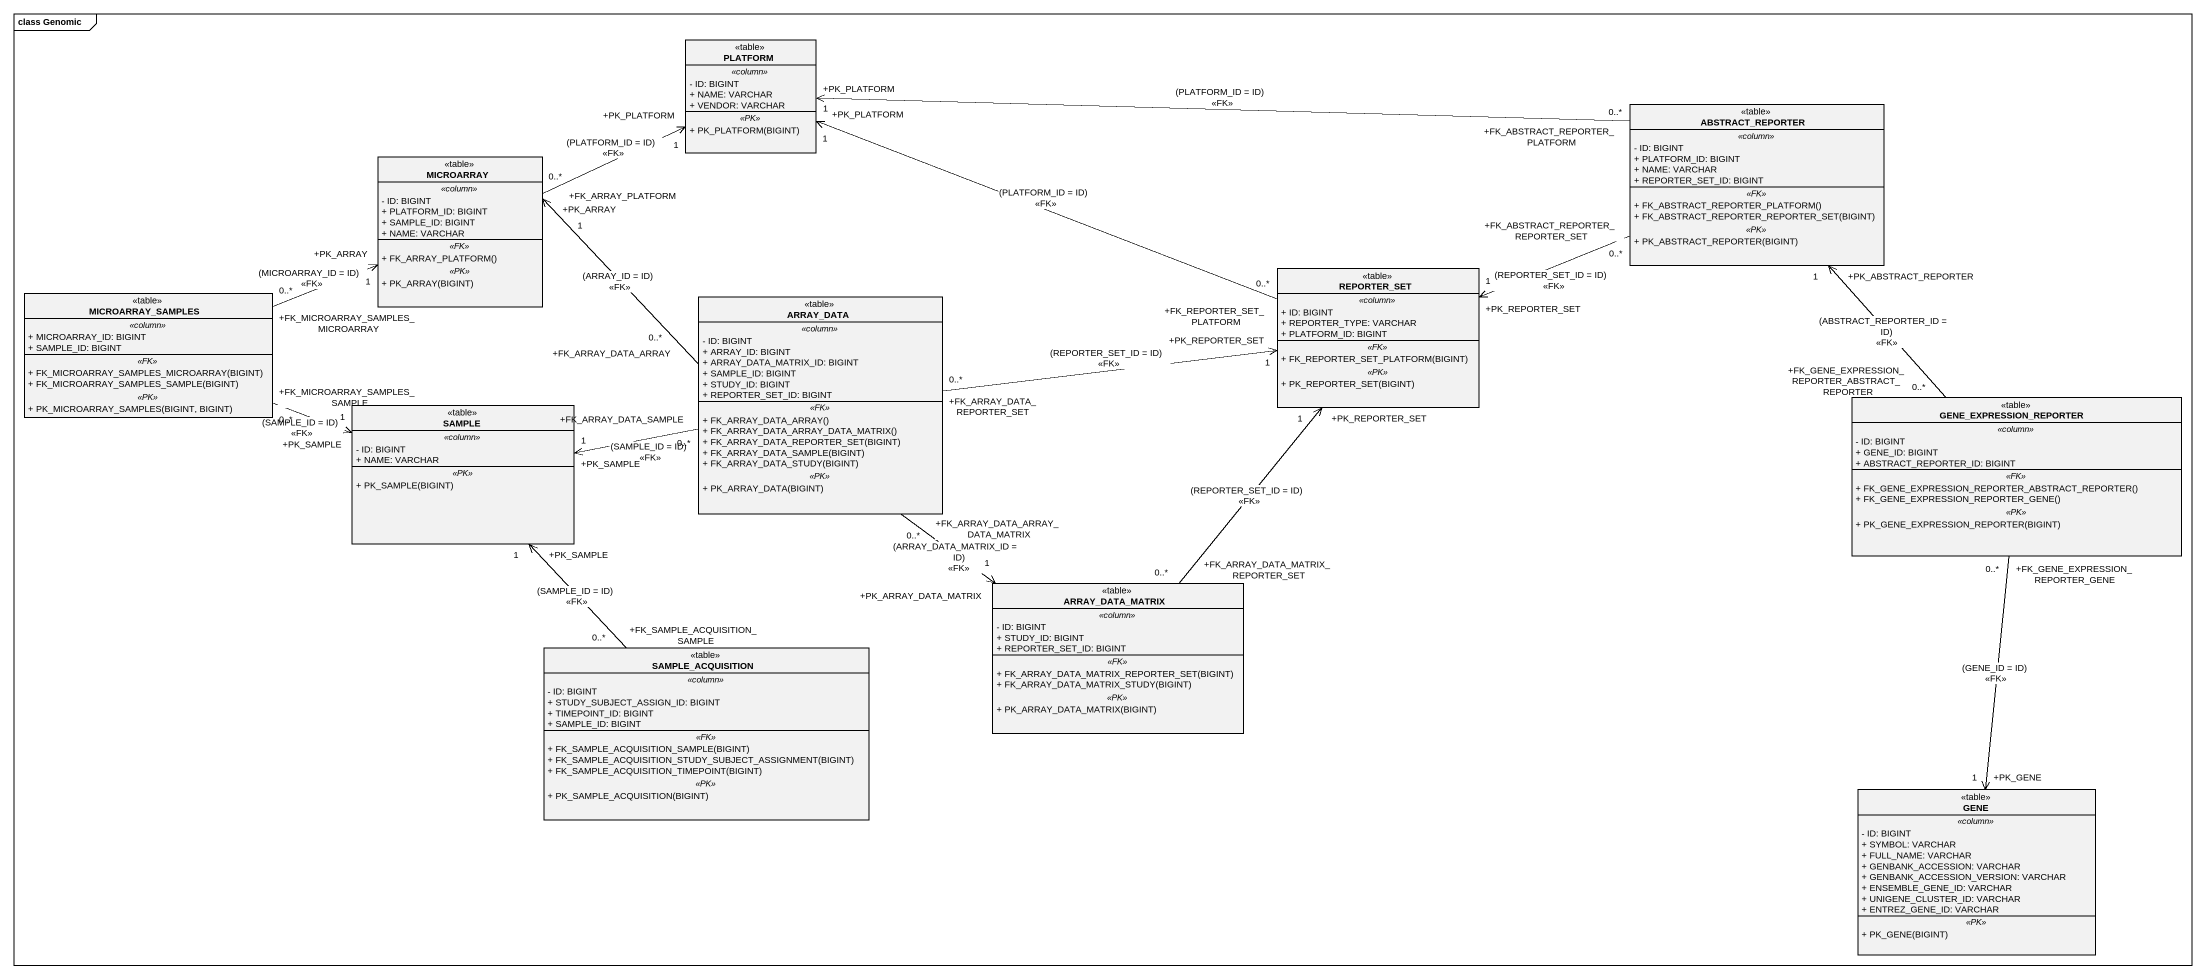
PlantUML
@startuml
mainframe class Genomic
hide circle
hide empty members
skinparam classAttributeIconSize 0
class PLATFORM <<table>> {
  .. <<column>> ..
  - ID: BIGINT
  + NAME: VARCHAR
  + VENDOR: VARCHAR
  .. <<PK>> ..
  + PK_PLATFORM(BIGINT)
}
class ABSTRACT_REPORTER <<table>> {
  .. <<column>> ..
  - ID: BIGINT
  + PLATFORM_ID: BIGINT
  + NAME: VARCHAR
  + REPORTER_SET_ID: BIGINT
  .. <<FK>> ..
  + FK_ABSTRACT_REPORTER_PLATFORM()
  + FK_ABSTRACT_REPORTER_REPORTER_SET(BIGINT)
  .. <<PK>> ..
  + PK_ABSTRACT_REPORTER(BIGINT)
}
class MICROARRAY <<table>> {
  .. <<column>> ..
  - ID: BIGINT
  + PLATFORM_ID: BIGINT
  + SAMPLE_ID: BIGINT
  + NAME: VARCHAR
  .. <<FK>> ..
  + FK_ARRAY_PLATFORM()
  .. <<PK>> ..
  + PK_ARRAY(BIGINT)
}
class REPORTER_SET <<table>> {
  .. <<column>> ..
  + ID: BIGINT
  + REPORTER_TYPE: VARCHAR
  + PLATFORM_ID: BIGINT
  .. <<FK>> ..
  + FK_REPORTER_SET_PLATFORM(BIGINT)
  .. <<PK>> ..
  + PK_REPORTER_SET(BIGINT)
}
class MICROARRAY_SAMPLES <<table>> {
  .. <<column>> ..
  + MICROARRAY_ID: BIGINT
  + SAMPLE_ID: BIGINT
  .. <<FK>> ..
  + FK_MICROARRAY_SAMPLES_MICROARRAY(BIGINT)
  + FK_MICROARRAY_SAMPLES_SAMPLE(BIGINT)
  .. <<PK>> ..
  + PK_MICROARRAY_SAMPLES(BIGINT, BIGINT)
}
class ARRAY_DATA <<table>> {
  .. <<column>> ..
  - ID: BIGINT
  + ARRAY_ID: BIGINT
  + ARRAY_DATA_MATRIX_ID: BIGINT
  + SAMPLE_ID: BIGINT
  + STUDY_ID: BIGINT
  + REPORTER_SET_ID: BIGINT
  .. <<FK>> ..
  + FK_ARRAY_DATA_ARRAY()
  + FK_ARRAY_DATA_ARRAY_DATA_MATRIX()
  + FK_ARRAY_DATA_REPORTER_SET(BIGINT)
  + FK_ARRAY_DATA_SAMPLE(BIGINT)
  + FK_ARRAY_DATA_STUDY(BIGINT)
  .. <<PK>> ..
  + PK_ARRAY_DATA(BIGINT)
}
class SAMPLE <<table>> {
  .. <<column>> ..
  - ID: BIGINT
  + NAME: VARCHAR
  .. <<PK>> ..
  + PK_SAMPLE(BIGINT)
}
class GENE_EXPRESSION_REPORTER <<table>> {
  .. <<column>> ..
  - ID: BIGINT
  + GENE_ID: BIGINT
  + ABSTRACT_REPORTER_ID: BIGINT
  .. <<FK>> ..
  + FK_GENE_EXPRESSION_REPORTER_ABSTRACT_REPORTER()
  + FK_GENE_EXPRESSION_REPORTER_GENE()
  .. <<PK>> ..
  + PK_GENE_EXPRESSION_REPORTER(BIGINT)
}
class ARRAY_DATA_MATRIX <<table>> {
  .. <<column>> ..
  - ID: BIGINT
  + STUDY_ID: BIGINT
  + REPORTER_SET_ID: BIGINT
  .. <<FK>> ..
  + FK_ARRAY_DATA_MATRIX_REPORTER_SET(BIGINT)
  + FK_ARRAY_DATA_MATRIX_STUDY(BIGINT)
  .. <<PK>> ..
  + PK_ARRAY_DATA_MATRIX(BIGINT)
}
class SAMPLE_ACQUISITION <<table>> {
  .. <<column>> ..
  - ID: BIGINT
  + STUDY_SUBJECT_ASSIGN_ID: BIGINT
  + TIMEPOINT_ID: BIGINT
  + SAMPLE_ID: BIGINT
  .. <<FK>> ..
  + FK_SAMPLE_ACQUISITION_SAMPLE(BIGINT)
  + FK_SAMPLE_ACQUISITION_STUDY_SUBJECT_ASSIGNMENT(BIGINT)
  + FK_SAMPLE_ACQUISITION_TIMEPOINT(BIGINT)
  .. <<PK>> ..
  + PK_SAMPLE_ACQUISITION(BIGINT)
}
class GENE <<table>> {
  .. <<column>> ..
  - ID: BIGINT
  + SYMBOL: VARCHAR
  + FULL_NAME: VARCHAR
  + GENBANK_ACCESSION: VARCHAR
  + GENBANK_ACCESSION_VERSION: VARCHAR
  + ENSEMBLE_GENE_ID: VARCHAR
  + UNIGENE_CLUSTER_ID: VARCHAR
  + ENTREZ_GENE_ID: VARCHAR
  .. <<PK>> ..
  + PK_GENE(BIGINT)
}
ABSTRACT_REPORTER "+FK_ABSTRACT_REPORTER_PLATFORM\n0..*" -left-> "+PK_PLATFORM\n1" PLATFORM : (PLATFORM_ID = ID)\n<<FK>>
ABSTRACT_REPORTER "+FK_ABSTRACT_REPORTER_REPORTER_SET\n0..*" -left-> "+PK_REPORTER_SET\n1" REPORTER_SET : (REPORTER_SET_ID = ID)\n<<FK>>
MICROARRAY "+FK_ARRAY_PLATFORM\n0..*" -right-> "+PK_PLATFORM\n1" PLATFORM : (PLATFORM_ID = ID)\n<<FK>>
REPORTER_SET "+FK_REPORTER_SET_PLATFORM\n0..*" -left-> "+PK_PLATFORM\n1" PLATFORM : (PLATFORM_ID = ID)\n<<FK>>
MICROARRAY_SAMPLES "+FK_MICROARRAY_SAMPLES_MICROARRAY\n0..*" -right-> "+PK_ARRAY\n1" MICROARRAY : (MICROARRAY_ID = ID)\n<<FK>>
MICROARRAY_SAMPLES "+FK_MICROARRAY_SAMPLES_SAMPLE\n0..*" -right-> "+PK_SAMPLE\n1" SAMPLE : (SAMPLE_ID = ID)\n<<FK>>
ARRAY_DATA "+FK_ARRAY_DATA_ARRAY\n0..*" -left-> "+PK_ARRAY\n1" MICROARRAY : (ARRAY_ID = ID)\n<<FK>>
ARRAY_DATA "+FK_ARRAY_DATA_REPORTER_SET\n0..*" -right-> "+PK_REPORTER_SET\n1" REPORTER_SET : (REPORTER_SET_ID = ID)\n<<FK>>
ARRAY_DATA "+FK_ARRAY_DATA_SAMPLE\n0..*" -left-> "+PK_SAMPLE\n1" SAMPLE : (SAMPLE_ID = ID)\n<<FK>>
ARRAY_DATA "+FK_ARRAY_DATA_ARRAY_DATA_MATRIX\n0..*" --> "+PK_ARRAY_DATA_MATRIX\n1" ARRAY_DATA_MATRIX : (ARRAY_DATA_MATRIX_ID = ID)\n<<FK>>
GENE_EXPRESSION_REPORTER "+FK_GENE_EXPRESSION_REPORTER_ABSTRACT_REPORTER\n0..*" -up-> "+PK_ABSTRACT_REPORTER\n1" ABSTRACT_REPORTER : (ABSTRACT_REPORTER_ID = ID)\n<<FK>>
GENE_EXPRESSION_REPORTER "+FK_GENE_EXPRESSION_REPORTER_GENE\n0..*" --> "+PK_GENE\n1" GENE : (GENE_ID = ID)\n<<FK>>
ARRAY_DATA_MATRIX "+FK_ARRAY_DATA_MATRIX_REPORTER_SET\n0..*" -up-> "+PK_REPORTER_SET\n1" REPORTER_SET : (REPORTER_SET_ID = ID)\n<<FK>>
SAMPLE_ACQUISITION "+FK_SAMPLE_ACQUISITION_SAMPLE\n0..*" -up-> "+PK_SAMPLE\n1" SAMPLE : (SAMPLE_ID = ID)\n<<FK>>
@enduml
